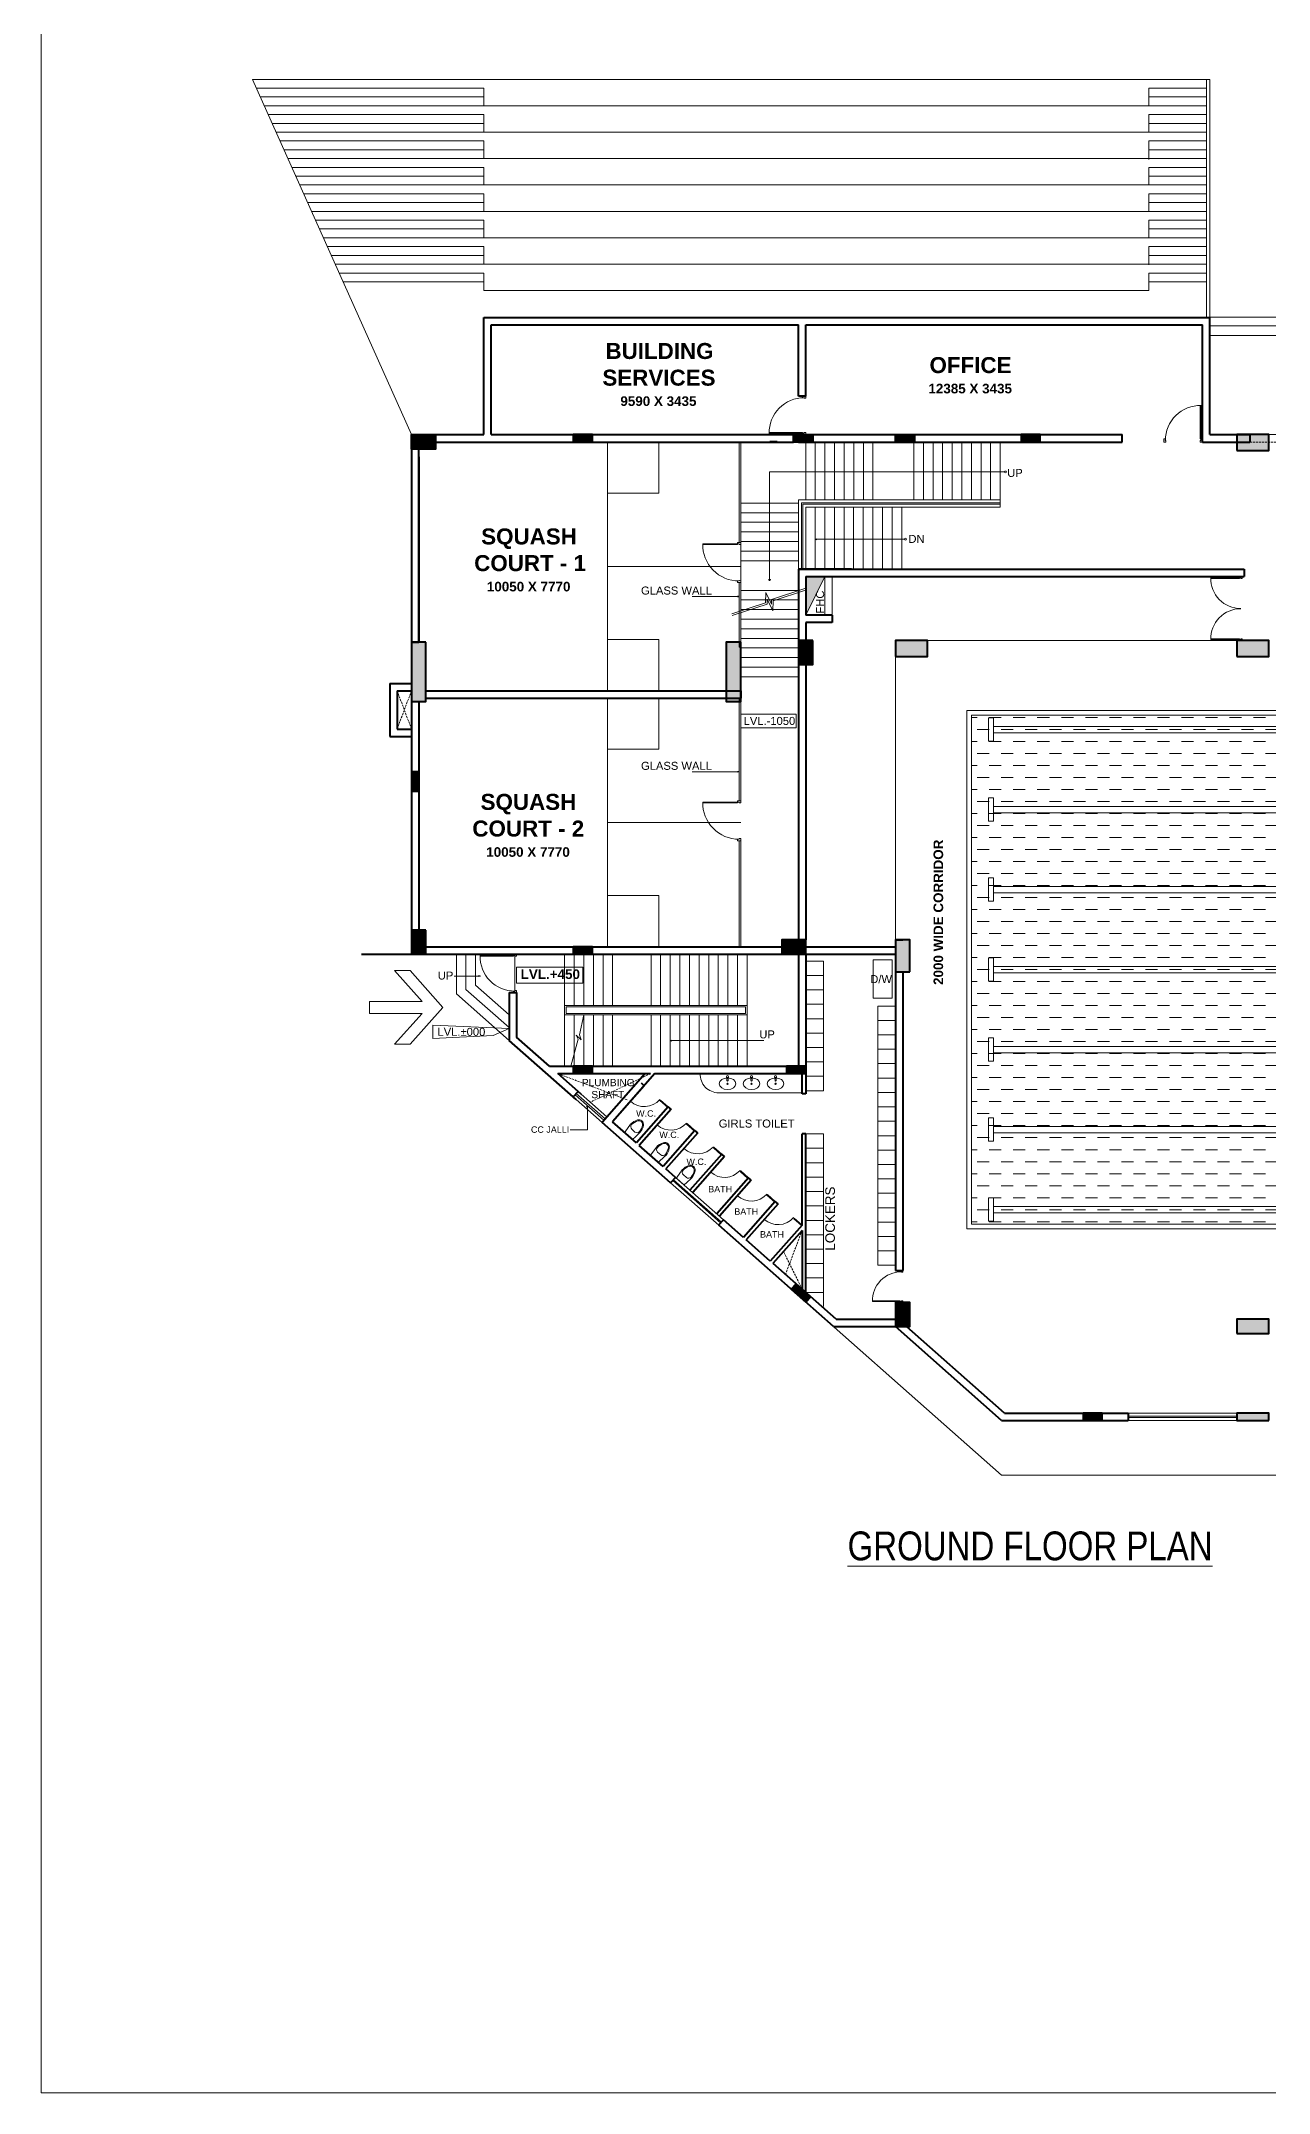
# Model space of a CAD drawing. Header units: inches. Extents: x 3031157 to 3117753, y 705284 to 945006.
# Drawn here: x 3031157 to 3069501, y 705284 to 769387 of the extents above; entities that cross this region are included whole.
import ezdxf

# ---------------------------------------------------------------- set-up
doc = ezdxf.new("R2010")
doc.units = ezdxf.units.IN
doc.header["$LTSCALE"] = 250
doc.header["$MEASUREMENT"] = 0
doc.linetypes.add('HIDDEN', pattern=[0.375, 0.25, -0.125])
doc.layers.get('0').update_dxf_attribs({"lineweight": 13})
for name, color, linetype, lineweight in [('col', 6, 'Continuous', 40), ('door', 3, 'Continuous', 15), ('ele', 2, 'Continuous', 20), ('fixtures', 171, 'Continuous', 15), ('hatch', 8, 'Continuous', 5), ('hidden', 116, 'HIDDEN', 13), ('Stairs', 2, 'Continuous', 18), ('text', 190, 'Continuous', 20), ('wall', 1, 'Continuous', 40), ('win', 4, 'Continuous', 18)]:
    doc.layers.add(name, color=color, linetype=linetype, lineweight=lineweight)
doc.styles.get("Standard").update_dxf_attribs({"font": 'swissc.ttf', "height": 100})
doc.dimstyles.get("Standard").update_dxf_attribs({"dimtxt": 100, "dimasz": 50, "dimexe": 50, "dimexo": 50, "dimgap": 1, "dimtad": 0, "dimdec": 0, "dimzin": 4, "dimdsep": 46, "dimtxsty": 'Standard', "dimblk1": 'ARCHTICK', "dimblk2": 'ARCHTICK', "dimsah": 1, "dimcen": 0, "dimdle": 50, "dimclrd": 45, "dimclre": 45, "dimclrt": 256, "dimadec": 0, "dimazin": 0, "dimtfac": 4, "dimtdec": 0, "dimtofl": 0, "dimtmove": 2, "dimatfit": 0, "dimldrblk": 'OPEN30', "dimfxl": 1.5, "dimtolj": 1, "dimtzin": 0, "dimlwd": 18, "dimlwe": 18, "dimarcsym": 0})

# ---------------------------------------------------------------- blocks, each defined once
blk = doc.blocks.new('esr')
at = {"layer": 'door', "color": 5, "lineweight": 18, "ltscale": 0.1}
for p, q in [((3230921, 1727251), (3230914, 1727206)), ((3230914, 1727206), (3230959, 1727200)), ((3230921, 1727251), (3231016, 1727237)), ((3230959, 1727200), (3230956, 1727181)), ((3231007, 1727173), (3230956, 1727181)), ((3231016, 1727237), (3231007, 1727173)), ((3230749, 1726108), (3229720, 1726260)), ((3230753, 1726129), (3229722, 1726280)), ((3230746, 1726063), (3230753, 1726108)), ((3230746, 1726063), (3230842, 1726049)), ((3230756, 1726127), (3230753, 1726108)), ((3230753, 1726108), (3230797, 1726101)), ((3230797, 1726101), (3230800, 1726120)), ((3230851, 1726113), (3230800, 1726120)), ((3230842, 1726049), (3230851, 1726113))]:
    blk.add_line(p, q, dxfattribs=at)
at = {"layer": 'door', "lineweight": 18, "ltscale": 0.1}
blk.add_arc((3230800, 1726122, 0), 1089, 81.63642, 172.95875, dxfattribs=at)
blk = doc.blocks.new('_ArchTick')
at = {"color": 0, "linetype": 'ByBlock', "const_width": 0.15}
blk.add_lwpolyline([(-0.5, -0.5), (0.5, 0.5)], dxfattribs=at)
blk = doc.blocks.new('_Open30')
at = {"color": 0, "linetype": 'ByBlock', "lineweight": -2}
for p, q in [((-1, 0.3), (0, 0)), ((0, 0), (-1, -0.3)), ((0, 0), (-1, 0))]:
    blk.add_line(p, q, dxfattribs=at)
blk = doc.blocks.new('A$C483A0430')
at = {"layer": 'door', "color": 5, "lineweight": 18, "ltscale": 0.1, "extrusion": (-4.68159e-09, 1.97941e-08, 1)}
for p, q in [((50, 277, -10), (281, 912, -10)), ((62, 272, -10), (294, 907, -10)), ((21, 285, -10), (0, 226, -10)), ((0, 226, -10), (39, 212, -10)), ((21, 285, -10), (49, 275, -10)), ((49, 275, -10), (39, 247, -10)), ((39, 247, -10), (51, 243, -10)), ((39, 212, -10), (51, 243, -10)), ((61, 270, -10), (49, 275, -10))]:
    blk.add_line(p, q, dxfattribs=at)
at = {"layer": 'door', "lineweight": 18, "ltscale": 0.1, "extrusion": (-4.68159e-09, 1.97941e-08, 1)}
blk.add_arc((51, 243, -10), 707, 339.952, 71.2744, dxfattribs=at)
blk = doc.blocks.new('WC-WH')
for points in [[(315, 195), (22, 165, 0.384412), (0, 140), (0, -140, 0.383904), (22, -165, 0.001434), (314, -195, 0.140641), (560, -125, 0.259738), (630, 0, 0.259738), (560, 125, 0.139471)], [(225, 65), (225, -65, 0.422961), (328, -165, 0.13189), (544, -100, 0.259738), (600, 0, 0.259738), (544, 100, 0.13189), (328, 165, 0.422961)]]:
    blk.add_lwpolyline(points, format="xyb", close=True)
blk.add_arc((316, -170), 25, 264.2811, 270.16002)
blk = doc.blocks.new('A$C618E22CC')
at = {"ltscale": 0.005}
for p, q in [((25, 239, -60), (129, 227, -60)), ((129, 199, -60), (25, 187, -60))]:
    blk.add_line(p, q, dxfattribs=at)
for centre, radius in [((61, 213, -60), 16.2), ((210, 213, -60), 17)]:
    blk.add_circle(centre, radius, dxfattribs=at)
at = {"ltscale": 0.005, "extrusion": (0, 0, -1)}
blk.add_arc((-26, 213, 60), 25.7, 271.3849, 88.6151, dxfattribs=at)
at = {"ltscale": 0.005}
blk.add_arc((129, 213, -60), 13.6, 270.0001, 89.9999, dxfattribs=at)
at = {"ltscale": 0.005, "extrusion": (0, 0, -1)}
blk.add_ellipse((210, 213, -60), major_axis=(0, 213), ratio=0.698357, dxfattribs=at)
blk = doc.blocks.new('A$C68EC05DD')
at = {"layer": 'fixtures'}
for p, q in [((430, 650), (0, 163)), ((917, 220), (901, 201)), ((936, 203), (920, 184))]:
    blk.add_line(p, q, dxfattribs=at)
blk.add_arc((430, 650), 650, 228.54925, 318.54925, dxfattribs=at)

msp = doc.modelspace()

# ---------------------------------------------------------------- hatches: boundary and pattern name
at = {"layer": 'hatch'}
for points in [[(3042726, 756640), (3042726, 757090), (3043476, 757090), (3043476, 756640)], [(3047776, 757090), (3047776, 756860), (3048376, 756860), (3048376, 757090)], [(3055256, 757090), (3055256, 756860), (3054656, 756860), (3054656, 757090)], [(3058436, 757090), (3058436, 756860), (3057836, 756860), (3057836, 757090)], [(3061761, 757090), (3061761, 756860), (3062361, 756860), (3062361, 757090)], [(3068501, 757090), (3068501, 756590), (3069501, 756590), (3069501, 757090)], [(3055256, 750655), (3054806, 750655), (3054806, 749905), (3055256, 749905)], [(3057836, 750655), (3057836, 750155), (3058836, 750155), (3058836, 750655)], [(3068501, 750655), (3068501, 750155), (3069501, 750155), (3069501, 750655)], [(3043176, 750605), (3042726, 750605), (3042726, 748750), (3043176, 748750)], [(3053006, 750605), (3052556, 750605), (3052561, 748750), (3053011, 748750)], [(3042956, 746555), (3042726, 746555), (3042726, 745955), (3042956, 745955)], [(3043176, 741610), (3042726, 741610), (3042726, 740860), (3043176, 740860)], [(3043176, 741610), (3042726, 741610), (3042726, 740860), (3043176, 740860)], [(3048376, 740860), (3048376, 741090), (3047776, 741090), (3047776, 740860)], [(3055036, 740860), (3055036, 741310), (3054286, 741310), (3054286, 740860)], [(3057836, 740310), (3058286, 740310), (3058286, 741310), (3057836, 741310)], [(3048376, 737130), (3048376, 737360), (3047776, 737360), (3047776, 737130)], [(3055036, 737130), (3055036, 737360), (3054436, 737360), (3054436, 737130)], [(3054739, 730558), (3054587, 730386), (3055037, 729989), (3055189, 730161)], [(3054739, 730558), (3054587, 730386), (3055037, 729989), (3055189, 730161)], [(3057836, 729225), (3058286, 729225), (3058286, 729975), (3057836, 729975)], [(3068501, 729455), (3068501, 729005), (3069501, 729005), (3069501, 729455)], [(3064296, 726295), (3064296, 726525), (3063696, 726525), (3063696, 726295)], [(3069501, 726295), (3069501, 726525), (3068501, 726525), (3068501, 726295)]]:
    msp.add_hatch(color=256, dxfattribs=at).paths.add_polyline_path(points)
h = msp.add_hatch(color=256, dxfattribs=at)
h.dxf.hatch_style = 1
h.paths.add_polyline_path([(3055636, 752655), (3055038, 752655), (3055036, 751455)])
h = msp.add_hatch(dxfattribs=at)
h.set_pattern_fill('DASH', color=256, scale=3000, style=0)
h.set_pattern_definition([(4e-14, (-4236357.17, 1914127.33), (375, 375), [375, -375])])
h.paths.add_polyline_path([(3084916, 732375), (3084916, 748275), (3060216, 748275), (3060216, 732375)])

# ---------------------------------------------------------------- linework, layer by layer
msp.add_lwpolyline([(3031157, 945006), (3117753, 945006), (3117753, 705284), (3031157, 705284)], close=True)
at = {"layer": 'col'}
for points, elevation in [([(3042726, 756640), (3042726, 757090), (3043476, 757090), (3043476, 756640)], 9440), ([(3047776, 757090), (3047776, 756860), (3048376, 756860), (3048376, 757090)], 9440), ([(3055256, 757090), (3055256, 756860), (3054656, 756860), (3054656, 757090)], 9440), ([(3058436, 757090), (3058436, 756860), (3057836, 756860), (3057836, 757090)], 9440), ([(3061761, 757090), (3061761, 756860), (3062361, 756860), (3062361, 757090)], 18880), ([(3068501, 756590), (3069501, 756590), (3069501, 757090), (3068501, 757090)], 0), ([(3055256, 750655), (3054806, 750655), (3054806, 749905), (3055256, 749905)], 9440), ([(3057836, 750155), (3058836, 750155), (3058836, 750655), (3057836, 750655)], 9440), ([(3068501, 750155), (3069501, 750155), (3069501, 750655), (3068501, 750655)], 18880), ([(3053006, 750605), (3052556, 750605), (3052556, 748750), (3053006, 748750)], -9440), ([(3042956, 746555), (3042726, 746555), (3042726, 745955), (3042956, 745955)], 9440), ([(3043176, 741610), (3042726, 741610), (3042726, 740860), (3043176, 740860)], 18880), ([(3043176, 741610), (3042726, 741610), (3042726, 740860), (3043176, 740860)], 18880), ([(3048376, 740860), (3048376, 741090), (3047776, 741090), (3047776, 740860)], 9440), ([(3055036, 740860), (3055036, 741310), (3054286, 741310), (3054286, 740860)], 9440), ([(3058286, 740310), (3058286, 741310), (3057836, 741310), (3057836, 740310)], 18880), ([(3048376, 737130), (3048376, 737360), (3047776, 737360), (3047776, 737130)], 9440), ([(3055036, 737130), (3055036, 737360), (3054436, 737360), (3054436, 737130)], 9440), ([(3054739, 730558), (3054587, 730386), (3055037, 729989), (3055189, 730161)], 18880), ([(3054739, 730558), (3054587, 730386), (3055037, 729989), (3055189, 730161)], 18880), ([(3057836, 729225), (3058286, 729225), (3058286, 729975), (3057836, 729975)], 18880), ([(3068501, 729005), (3069501, 729005), (3069501, 729455), (3068501, 729455)], 18880), ([(3064296, 726295), (3064296, 726525), (3063696, 726525), (3063696, 726295)], 9440), ([(3069501, 726295), (3069501, 726525), (3068501, 726525), (3068501, 726295)], 18880)]:
    msp.add_lwpolyline(points, close=True, dxfattribs=dict(at, elevation=elevation))
msp.add_lwpolyline([(3043176, 750605), (3042726, 750605), (3042726, 748750), (3043176, 748750)], close=True, dxfattribs=at)
at = {"layer": 'ele'}
for p, q in [((3048846, 756860), (3048846, 749090)), ((3061245, 755924), (3053906, 755924)), ((3048846, 752975), (3053006, 752975)), ((3055636, 752655), (3055036, 751455)), ((3055636, 752655), (3055636, 751455)), ((3055866, 752655), (3055866, 751455)), ((3048846, 748860), (3048846, 741090)), ((3048846, 744975), (3053006, 744975)), ((3055586, 740645), (3055036, 740645)), ((3055586, 740645), (3055586, 736595)), ((3055586, 740195), (3055036, 740195)), ((3055586, 739745), (3055036, 739745)), ((3055586, 739745), (3055036, 739745)), ((3055586, 739745), (3055586, 736595)), ((3055586, 739295), (3055036, 739295)), ((3055586, 739295), (3055036, 739295)), ((3057286, 739240), (3057286, 731140)), ((3057286, 739240), (3057836, 739240)), ((3055586, 738845), (3055036, 738845)), ((3055586, 738845), (3055036, 738845)), ((3057286, 738790), (3057836, 738790)), ((3055586, 738395), (3055036, 738395)), ((3055586, 738395), (3055036, 738395)), ((3055586, 737945), (3055036, 737945)), ((3055586, 737945), (3055036, 737945)), ((3057286, 738340), (3057836, 738340)), ((3057286, 737890), (3057836, 737890)), ((3057286, 737890), (3057836, 737890)), ((3055586, 737495), (3055036, 737495)), ((3057286, 737440), (3057836, 737440)), ((3048827, 735778), (3047928, 736573)), ((3055586, 737045), (3055036, 737045)), ((3055586, 736595), (3055036, 736595)), ((3057286, 736990), (3057836, 736990)), ((3048675, 735606), (3047776, 736401)), ((3048735, 735674), (3047836, 736468)), ((3048768, 735711), (3047868, 736505)), ((3057286, 736540), (3057836, 736540)), ((3057286, 736090), (3057836, 736090)), ((3057286, 735640), (3057836, 735640)), ((3055586, 735245), (3055036, 735245)), ((3055586, 734795), (3055036, 734795)), ((3055586, 735245), (3055586, 729853)), ((3057286, 735190), (3057836, 735190)), ((3057286, 734740), (3057836, 734740)), ((3055586, 734345), (3055036, 734345)), ((3055586, 734345), (3055036, 734345)), ((3055586, 734345), (3055586, 729853)), ((3057286, 734290), (3057836, 734290)), ((3055586, 733895), (3055036, 733895)), ((3055586, 733895), (3055036, 733895)), ((3055586, 733445), (3055036, 733445)), ((3055586, 733445), (3055036, 733445)), ((3057286, 733840), (3057836, 733840)), ((3057286, 733390), (3057836, 733390)), ((3055586, 732995), (3055036, 732995)), ((3055586, 732995), (3055036, 732995)), ((3057286, 732940), (3057836, 732940)), ((3055586, 732545), (3055036, 732545)), ((3055586, 732545), (3055036, 732545)), ((3055586, 732095), (3055036, 732095)), ((3055586, 732095), (3055036, 732095)), ((3057286, 732490), (3057836, 732490)), ((3055586, 731645), (3055036, 731645)), ((3055586, 731645), (3055036, 731645)), ((3057286, 732040), (3057836, 732040)), ((3057286, 731590), (3057836, 731590)), ((3055586, 731195), (3055036, 731195)), ((3055586, 731195), (3055036, 731195)), ((3057286, 731140), (3057836, 731140)), ((3055586, 730745), (3055036, 730745)), ((3055586, 730745), (3055036, 730745)), ((3055586, 730295), (3055036, 730295)), ((3055586, 730295), (3055036, 730295))]:
    msp.add_line(p, q, dxfattribs=at)
at = {"layer": 'ele', "extrusion": (-6.66504e-10, -1.47649e-09, 1), "elevation": 0}
for points in [[(3050446, 756860), (3048846, 756860), (3048846, 755260), (3050446, 755260)], [(3050446, 748860), (3048846, 748860), (3048846, 747260), (3050446, 747260)]]:
    msp.add_lwpolyline(points, close=True, dxfattribs=at)
at = {"layer": 'ele', "extrusion": (-6.66504e-10, 1.47649e-09, 1), "elevation": 0}
for points in [[(3050446, 749090), (3048846, 749090), (3048846, 750690), (3050446, 750690)], [(3050446, 741090), (3048846, 741090), (3048846, 742690), (3050446, 742690)]]:
    msp.add_lwpolyline(points, close=True, dxfattribs=at)
at = {"layer": 'ele', "extrusion": (1.68695e-08, -1.1209e-08, 1), "elevation": 9440}
for points in [[(3085066, 732277), (3085066, 748477), (3060066, 748477), (3060066, 732277)], [(3084916, 732427), (3084916, 748327), (3060216, 748327), (3060216, 732427)], [(3060897, 747777), (3084235, 747777), (3084235, 747977), (3060897, 747977)], [(3060897, 745277), (3084235, 745277), (3084235, 745477), (3060897, 745477)], [(3060897, 742777), (3084235, 742777), (3084235, 742977), (3060897, 742977)], [(3060897, 740277), (3084235, 740277), (3084235, 740477), (3060897, 740477)], [(3060897, 737777), (3084235, 737777), (3084235, 737977), (3060897, 737977)], [(3060897, 735277), (3084235, 735277), (3084235, 735477), (3060897, 735477)], [(3060897, 732777), (3084235, 732777), (3084235, 732977), (3060897, 732977)]]:
    msp.add_lwpolyline(points, close=True, dxfattribs=at)
at = {"layer": 'ele', "elevation": 9440}
for points in [[(3060897, 747515), (3060897, 748246), (3060747, 748246), (3060747, 747515), (3060897, 747515)], [(3060897, 745015), (3060897, 745746), (3060747, 745746), (3060747, 745015), (3060897, 745015)], [(3060897, 742515), (3060897, 743246), (3060747, 743246), (3060747, 742515), (3060897, 742515)], [(3060897, 740015), (3060897, 740746), (3060747, 740746), (3060747, 740015), (3060897, 740015)], [(3060897, 737515), (3060897, 738246), (3060747, 738246), (3060747, 737515), (3060897, 737515)], [(3060897, 735015), (3060897, 735746), (3060747, 735746), (3060747, 735015), (3060897, 735015)], [(3060897, 732515), (3060897, 733246), (3060747, 733246), (3060747, 732515), (3060897, 732515)]]:
    msp.add_lwpolyline(points, dxfattribs=at)
at = {"layer": 'ele', "extrusion": (0.000239463, -1.40774e-07, 1), "elevation": -1072}
msp.add_lwpolyline([(3042679, 738047), (3042199, 738048), (3043063, 739010), (3041410, 739011), (3041410, 739384), (3043064, 739383), (3042200, 740346), (3042680, 740346), (3043709, 739196)], close=True, dxfattribs=at)
at = {"layer": 'ele'}
for centre in [(3061275, 755924), (3058156, 753822)]:
    msp.add_circle(centre, 30, dxfattribs=at)
at = {"layer": 'fixtures'}
for p, q in [((3049300, 737363), (3049302, 737360)), ((3050725, 736069), (3050482, 736284)), ((3050742, 736088), (3050498, 736303)), ((3050630, 736188), (3050613, 736169)), ((3052310, 736530), (3054921, 736530)), ((3051561, 735331), (3051317, 735546)), ((3051578, 735350), (3051334, 735565)), ((3052397, 734593), (3052153, 734808)), ((3052413, 734612), (3052170, 734827)), ((3053233, 733855), (3052989, 734070)), ((3053249, 733874), (3053006, 734089)), ((3054085, 733135), (3053841, 733351)), ((3054068, 733117), (3053825, 733332)), ((3054904, 732379), (3054660, 732594)), ((3054921, 732397), (3054677, 732613))]:
    msp.add_line(p, q, dxfattribs=at)
msp.add_arc((3052313, 737103), 573, 177.25403, 270.31493, dxfattribs=at)
at = {"layer": 'hidden'}
for p, q in [((3068906, 756860), (3076226, 756860)), ((3042276, 747890), (3042726, 749092)), ((3042726, 747890), (3042276, 749092)), ((3047297, 737130), (3049463, 736308)), ((3050188, 737130), (3048310, 736236)), ((3054921, 732224), (3054404, 730854)), ((3054921, 730398), (3054342, 731569))]:
    msp.add_line(p, q, dxfattribs=at)
at = {"layer": 'Stairs'}
for p, q in [((3037756, 768190), (3042726, 757090)), ((3037756, 768190), (3044986, 768190)), ((3044986, 768190), (3065751, 768190)), ((3065751, 768190), (3067551, 768190)), ((3067551, 760755), (3067551, 768190)), ((3067651, 768190), (3067551, 768190)), ((3067651, 760355), (3067651, 768190)), ((3037879, 767915), (3044986, 767915)), ((3038002, 767640), (3044986, 767640)), ((3038125, 767365), (3044986, 767365)), ((3044986, 767365), (3044986, 767915)), ((3044986, 767365), (3065751, 767365)), ((3065751, 767365), (3065751, 767915)), ((3065751, 767915), (3067551, 767915)), ((3065751, 767640), (3067551, 767640)), ((3065751, 767365), (3067551, 767365)), ((3038249, 767090), (3044986, 767090)), ((3038372, 766815), (3044986, 766815)), ((3044986, 766540), (3044986, 767090)), ((3065751, 766540), (3065751, 767090)), ((3065751, 767090), (3067551, 767090)), ((3065751, 766815), (3067551, 766815)), ((3038495, 766540), (3044986, 766540)), ((3038618, 766265), (3044986, 766265)), ((3044986, 766540), (3065751, 766540)), ((3044986, 765715), (3044986, 766265)), ((3065751, 766540), (3067551, 766540)), ((3065751, 765688), (3065751, 766265)), ((3065751, 766265), (3067551, 766265)), ((3038741, 765990), (3044986, 765990)), ((3038864, 765715), (3044986, 765715)), ((3038987, 765440), (3044986, 765440)), ((3044986, 765715), (3065751, 765715)), ((3044986, 764890), (3044986, 765440)), ((3065751, 765990), (3067551, 765990)), ((3065751, 765715), (3067551, 765715)), ((3065751, 764890), (3065751, 765440)), ((3065751, 765440), (3067551, 765440)), ((3039110, 765165), (3044986, 765165)), ((3039234, 764890), (3044986, 764890)), ((3044986, 764890), (3065751, 764890)), ((3065751, 765165), (3067551, 765165)), ((3065751, 764890), (3067551, 764890)), ((3039357, 764615), (3044986, 764615)), ((3039480, 764340), (3044986, 764340)), ((3044986, 764065), (3044986, 764615)), ((3065751, 764065), (3065751, 764615)), ((3065751, 764615), (3067551, 764615)), ((3065751, 764340), (3067551, 764340)), ((3039603, 764065), (3044986, 764065)), ((3039726, 763790), (3044986, 763790)), ((3039849, 763515), (3044986, 763515)), ((3044986, 764065), (3065751, 764065)), ((3044986, 763240), (3044986, 763790)), ((3065751, 764065), (3067551, 764065)), ((3065751, 763240), (3065751, 763790)), ((3065751, 763790), (3067551, 763790)), ((3065751, 763515), (3067551, 763515)), ((3039972, 763240), (3044986, 763240)), ((3040095, 762965), (3044986, 762965)), ((3044986, 763240), (3065751, 763240)), ((3044986, 762415), (3044986, 762965)), ((3065751, 763240), (3067551, 763240)), ((3065751, 762392), (3065751, 762965)), ((3065751, 762965), (3067551, 762965)), ((3040219, 762690), (3044986, 762690)), ((3040342, 762415), (3044986, 762415)), ((3044986, 762415), (3065751, 762415)), ((3065751, 762690), (3067551, 762690)), ((3065751, 762415), (3067551, 762415)), ((3040465, 762140), (3044986, 762140)), ((3040588, 761865), (3044986, 761865)), ((3044986, 761590), (3044986, 762140)), ((3044986, 761590), (3065751, 761590)), ((3065751, 761590), (3065751, 762140)), ((3065751, 762140), (3067551, 762140)), ((3065751, 761865), (3067551, 761865)), ((3067651, 760765), (3076231, 760765)), ((3067651, 760490), (3076231, 760490)), ((3067651, 760190), (3077481, 760190)), ((3055036, 756860), (3055036, 755058)), ((3055336, 756860), (3055336, 755058)), ((3055636, 756860), (3055636, 755058)), ((3055936, 756860), (3055936, 755058)), ((3056236, 756860), (3056236, 755058)), ((3056536, 756860), (3056536, 755058)), ((3056836, 756860), (3056836, 755058)), ((3057136, 756860), (3057136, 755058)), ((3058411, 756860), (3058411, 755058)), ((3058711, 756860), (3058711, 755058)), ((3059012, 756860), (3059011, 755058)), ((3059311, 756860), (3059311, 755058)), ((3059611, 756860), (3059611, 755058)), ((3059911, 756860), (3059911, 755058)), ((3060211, 756860), (3060211, 755058)), ((3060511, 756860), (3060511, 755058)), ((3060811, 756860), (3060811, 755058)), ((3061111, 756860), (3061111, 755058)), ((3054806, 754952), (3053006, 754952)), ((3054806, 754652), (3053006, 754652)), ((3055332, 754828), (3055332, 752885)), ((3055632, 754828), (3055632, 752885)), ((3055932, 754828), (3055932, 752885)), ((3056232, 754828), (3056232, 752885)), ((3056532, 754828), (3056532, 752885)), ((3056832, 754828), (3056832, 752885)), ((3057132, 754828), (3057132, 752885)), ((3057432, 754828), (3057432, 752885)), ((3057732, 754828), (3057732, 752885)), ((3058032, 754828), (3058032, 752885)), ((3054806, 754352), (3053006, 754352)), ((3054806, 754052), (3053006, 754052)), ((3054806, 753752), (3053006, 753752)), ((3054806, 753452), (3053006, 753452)), ((3054806, 753152), (3053006, 753152)), ((3054806, 752225), (3053006, 752225)), ((3054806, 751925), (3053006, 751925)), ((3054806, 751625), (3053006, 751625)), ((3054806, 751325), (3053006, 751325)), ((3054806, 751025), (3053006, 751025)), ((3054806, 750725), (3053006, 750725)), ((3053006, 750450), (3052956, 750450)), ((3054806, 750425), (3053006, 750425)), ((3054806, 750125), (3053006, 750125)), ((3054806, 749825), (3053006, 749825)), ((3054806, 749525), (3053006, 749525)), ((3044126, 740860), (3044126, 739624)), ((3044426, 740860), (3044426, 739759)), ((3044726, 740860), (3044726, 739895)), ((3045955, 739724), (3045955, 740796)), ((3047506, 739260), (3047506, 740860)), ((3047806, 739260), (3047806, 740860)), ((3048106, 739260), (3048106, 740860)), ((3048406, 739260), (3048406, 740860)), ((3048706, 739260), (3048706, 740860)), ((3049006, 739260), (3049006, 740860)), ((3050206, 739260), (3050206, 740860)), ((3050506, 739260), (3050506, 740860)), ((3050806, 739260), (3050806, 740860)), ((3051106, 739260), (3051106, 740860)), ((3051406, 739260), (3051406, 740860)), ((3051706, 739260), (3051706, 740860)), ((3052006, 739260), (3052006, 740860)), ((3052306, 739260), (3052306, 740860)), ((3052606, 739260), (3052606, 740860)), ((3052906, 739260), (3052906, 740860)), ((3053206, 739260), (3053206, 740860)), ((3044426, 739759), (3045776, 738567)), ((3044726, 739895), (3045776, 738967)), ((3044126, 739624), (3045776, 738167)), ((3047506, 739260), (3053206, 739260)), ((3047506, 738960), (3047506, 739260)), ((3053206, 738960), (3053206, 739260)), ((3047506, 738960), (3053206, 738960)), ((3047506, 738960), (3047506, 737360)), ((3047806, 738960), (3047806, 737360)), ((3048106, 738960), (3048106, 737360)), ((3048406, 738960), (3048406, 737360)), ((3048706, 738960), (3048706, 737360)), ((3049006, 738960), (3049006, 737360)), ((3050206, 738960), (3050206, 737360)), ((3050506, 738960), (3050506, 737360)), ((3050806, 738960), (3050806, 737360)), ((3051106, 738960), (3051106, 737360)), ((3051406, 738960), (3051406, 737360)), ((3051706, 738960), (3051706, 737360)), ((3052006, 738960), (3052006, 737360)), ((3052306, 738960), (3052306, 737360)), ((3052606, 738960), (3052606, 737360)), ((3052906, 738960), (3052906, 737360)), ((3053206, 738960), (3053206, 737360)), ((3061151, 724589), (3055924, 729205)), ((3061151, 724589), (3072760, 724589))]:
    msp.add_line(p, q, dxfattribs=at)
for points in [[(3055012, 752283), (3053966, 751937), (3053964, 751796), (3053787, 752160), (3053779, 751836), (3052729, 751491)], [(3055027, 752236), (3054015, 751901), (3054012, 751584), (3053832, 751954), (3053828, 751799), (3052744, 751444)]]:
    msp.add_lwpolyline(points, dxfattribs=at)
msp.add_lwpolyline([(3047556, 739010), (3053156, 739010), (3053156, 739210), (3047556, 739210)], close=True, dxfattribs=at)
at = {"layer": 'text'}
for points in [[(3053012, 748353), (3054739, 748353), (3054739, 747935), (3053012, 747935)], [(3046003, 740453), (3048076, 740453), (3048076, 739950), (3046003, 739950)], [(3057138, 739487), (3057738, 739487), (3057738, 740687), (3057138, 740687)], [(3043393, 738640), (3045776, 738540), (3045278, 738322), (3043393, 738221)]]:
    msp.add_lwpolyline(points, close=True, dxfattribs=at)
msp.add_lwpolyline([(3047699, 737360), (3047926, 738206), (3047866, 738326), (3048028, 738185), (3047971, 738341), (3048106, 738960)], dxfattribs=at)
at = {"layer": 'wall'}
for p, q in [((3044986, 760755), (3067651, 760755)), ((3044986, 757090), (3044986, 760755)), ((3045216, 760525), (3054806, 760525)), ((3045216, 757090), (3045216, 760525)), ((3054806, 758290), (3054806, 760525)), ((3055036, 760525), (3067421, 760525)), ((3055036, 758290), (3055036, 760525)), ((3067421, 756860), (3067421, 760525)), ((3067651, 757090), (3067651, 760755)), ((3055037, 758290), (3054806, 758290)), ((3043176, 757090), (3044986, 757090)), ((3045216, 757090), (3054656, 757090)), ((3055036, 757090), (3055296, 757090)), ((3055296, 757090), (3064921, 757090)), ((3064921, 756860), (3064921, 757090)), ((3067651, 757090), (3068906, 757090)), ((3068906, 757090), (3068906, 756860)), ((3042726, 756640), (3042726, 741610)), ((3043176, 756860), (3054656, 756860)), ((3054140, 756862), (3053910, 756862)), ((3054806, 756860), (3064921, 756860)), ((3067421, 756860), (3068906, 756860)), ((3042956, 756392), (3042956, 750605)), ((3054806, 752885), (3054806, 750655)), ((3054806, 752885), (3068723, 752885)), ((3056466, 752885), (3054806, 752885)), ((3055036, 752655), (3055036, 751455)), ((3055036, 752655), (3068723, 752655)), ((3068723, 752885), (3068723, 752655)), ((3055866, 751455), (3055036, 751455)), ((3055866, 751455), (3055866, 751225)), ((3055036, 751225), (3055036, 750633)), ((3055866, 751225), (3055036, 751225)), ((3054806, 750155), (3054806, 741310)), ((3055036, 750155), (3055036, 741310)), ((3042046, 749320), (3042046, 747660)), ((3042046, 749320), (3042726, 749320)), ((3042276, 749090), (3042276, 747890)), ((3042276, 749090), (3042726, 749090)), ((3042956, 748750), (3042956, 741610)), ((3043176, 749090), (3053006, 749090)), ((3043176, 748860), (3053006, 748860)), ((3053006, 749090), (3053006, 748860)), ((3042046, 747660), (3042726, 747660)), ((3042276, 747890), (3042726, 747890)), ((3042726, 741610), (3042956, 741610)), ((3042726, 741610), (3042956, 741610)), ((3043176, 741090), (3054286, 741090)), ((3043176, 741090), (3054286, 741090)), ((3054806, 741090), (3054806, 737360)), ((3054806, 741090), (3057836, 741090)), ((3055256, 741090), (3056836, 741090)), ((3057836, 741310), (3058066, 741310)), ((3041169, 740860), (3054286, 740860)), ((3043176, 740860), (3054286, 740860)), ((3054806, 740860), (3054806, 738160)), ((3055036, 740860), (3055036, 738160)), ((3055036, 740860), (3056836, 740860)), ((3055036, 740860), (3055036, 736493)), ((3055036, 740860), (3057836, 740860)), ((3057836, 740310), (3057836, 730975)), ((3057836, 740310), (3058066, 740310)), ((3058066, 740310), (3058066, 730975)), ((3045776, 739660), (3045776, 738167)), ((3045776, 739660), (3046006, 739660)), ((3046006, 739660), (3046006, 738270)), ((3047870, 736318), (3045776, 738167)), ((3047037, 737360), (3046006, 738270)), ((3047037, 737360), (3054806, 737360)), ((3047297, 737130), (3050188, 737130)), ((3048022, 736490), (3047297, 737130)), ((3047776, 736400), (3047928, 736573)), ((3050021, 737130), (3048675, 735606)), ((3050328, 737130), (3049000, 735626)), ((3049993, 736751), (3049000, 735626)), ((3049993, 736751), (3049907, 736827)), ((3049993, 736751), (3049907, 736827)), ((3050328, 737130), (3054921, 737130)), ((3054921, 736493), (3054921, 737130)), ((3050743, 736089), (3049750, 734964)), ((3050829, 736013), (3049836, 734888)), ((3050829, 736013), (3050743, 736089)), ((3050829, 736013), (3050743, 736089)), ((3055036, 736493), (3054921, 736493)), ((3050818, 733714), (3048675, 735606)), ((3049750, 734964), (3049000, 735626)), ((3051578, 735351), (3050585, 734226)), ((3051665, 735274), (3050672, 734150)), ((3051665, 735274), (3051578, 735351)), ((3051665, 735274), (3051578, 735351)), ((3050585, 734226), (3049836, 734888)), ((3055036, 735245), (3054921, 735245)), ((3054921, 732398), (3054921, 735245)), ((3055036, 735245), (3054921, 735245)), ((3054921, 732398), (3054921, 735245)), ((3055036, 730295), (3055036, 735245)), ((3055036, 730295), (3055036, 735245)), ((3050971, 733886), (3050672, 734150)), ((3052414, 734613), (3051421, 733488)), ((3052500, 734536), (3051507, 733412)), ((3052500, 734536), (3052414, 734613)), ((3052500, 734536), (3052414, 734613)), ((3050971, 733886), (3050818, 733714)), ((3053250, 733874), (3052257, 732750)), ((3053336, 733798), (3052343, 732674)), ((3053336, 733798), (3053250, 733874)), ((3053336, 733798), (3053250, 733874)), ((3054086, 733136), (3053093, 732012)), ((3054172, 733060), (3053179, 731936)), ((3054172, 733060), (3054086, 733136)), ((3054172, 733060), (3054086, 733136)), ((3052470, 732562), (3052317, 732389)), ((3055901, 729225), (3052318, 732390)), ((3053093, 732012), (3052470, 732562)), ((3054921, 732398), (3053928, 731274)), ((3054921, 732224), (3054014, 731197)), ((3054921, 732224), (3054921, 730397)), ((3054921, 732224), (3054921, 730397)), ((3053928, 731274), (3053179, 731936)), ((3055988, 729455), (3054015, 731198)), ((3057836, 730975), (3058066, 730975)), ((3055901, 729225), (3057836, 729225)), ((3055988, 729455), (3057923, 729455)), ((3061154, 726295), (3057836, 729225)), ((3061241, 726525), (3057923, 729455)), ((3061154, 726295), (3065101, 726295)), ((3061241, 726525), (3065101, 726525)), ((3065101, 726525), (3065101, 726295))]:
    msp.add_line(p, q, dxfattribs=at)
msp.add_lwpolyline([(3042956, 756640), (3042726, 756640), (3042726, 750605), (3042956, 750605), (3042956, 756640)], close=True, dxfattribs=at)
at = {"layer": 'win'}
for p, q in [((3069451, 757090), (3070566, 757090)), ((3052956, 756860), (3052956, 753722)), ((3053006, 756860), (3053006, 750450)), ((3054806, 755058), (3054806, 752885)), ((3054806, 755058), (3061106, 755058)), ((3054901, 754963), (3054901, 752885)), ((3061106, 754963), (3054901, 754963)), ((3054941, 754923), (3054941, 752885)), ((3061106, 754923), (3054941, 754923)), ((3055036, 754828), (3055036, 752885)), ((3055036, 754828), (3061106, 754828)), ((3061106, 755058), (3061106, 754828)), ((3053006, 753722), (3052956, 753722)), ((3052956, 752472), (3052956, 750450)), ((3053006, 752472), (3052956, 752472)), ((3055036, 750655), (3054806, 750655)), ((3057836, 750655), (3057836, 741310)), ((3057836, 750655), (3068501, 750655)), ((3052956, 745653), (3052956, 748860)), ((3053006, 745653), (3053006, 748860)), ((3053006, 745653), (3052956, 745653)), ((3052956, 744403), (3052956, 741090)), ((3053006, 744403), (3052956, 744403)), ((3053006, 744403), (3053006, 741090)), ((3052318, 732390), (3050818, 733714)), ((3050881, 733785), (3052380, 732461)), ((3050907, 733815), (3052407, 732491)), ((3052470, 732562), (3050971, 733886)), ((3068501, 726525), (3065101, 726525)), ((3068501, 726430), (3065101, 726430)), ((3065101, 726390), (3068501, 726390)), ((3065101, 726295), (3068501, 726295))]:
    msp.add_line(p, q, dxfattribs=at)

# ---------------------------------------------------------------- block references
at = {"rotation": 0.0026423170208201}
for p in [(3049562, 736100), (3050398, 735362), (3051234, 734624), (3052069, 733886), (3052905, 733147), (3053741, 732409)]:
    msp.add_blockref('A$C68EC05DD', p, dxfattribs=at)
at = {"layer": 'door', "extrusion": (1.14198e-08, 1.6736e-08, -1), "xscale": -1, "zscale": -0.9999999612348192, "rotation": 351.6365595297787}
msp.add_blockref('esr', (-109611, -1420535, 0), dxfattribs=at)
at = {"layer": 'door', "extrusion": (-1.6736e-08, -1.14198e-08, -1), "zscale": -0.9999999612348194, "rotation": 278.3634404702214}
msp.add_blockref('esr', (-5245046, 3702286, 0), dxfattribs=at)
at = {"layer": 'door', "extrusion": (1.14198e-08, -1.6736e-08, -1), "xscale": 1.041666471269755, "yscale": 1.041666471269755, "zscale": -1.041666471269754, "rotation": 188.3634404702213}
for p in [(15145, 3022081, 0), (15145, 3014012, 0)]:
    msp.add_blockref('esr', p, dxfattribs=at)
at = {"layer": 'door', "yscale": 1.333306434444089, "zscale": 1.333306434444089}
for p, xscale, rotation in [((3068952, 752552), -1.333306434444089, 69.95188377516001), ((3068952, 750758), 1.333306434444089, 110.04811622484)]:
    msp.add_blockref('A$C483A0430', p, dxfattribs=dict(at, xscale=xscale, rotation=rotation))
at = {"layer": 'door', "extrusion": (1.14198e-08, -1.6736e-08, -1), "zscale": -0.9999999612348184, "rotation": 188.3634404702213}
msp.add_blockref('esr', (-100580, 2918485, 0), dxfattribs=at)
at = {"layer": 'door', "extrusion": (1.14198e-08, 1.6736e-08, -1), "xscale": -0.8333333330881414, "yscale": 0.8333333330881412, "zscale": -0.8333333007838222, "rotation": 351.6365595297786}
msp.add_blockref('esr', (-603545, -1084712, 0), dxfattribs=at)
at = {"layer": 'fixtures', "extrusion": (0.000416143, -0.000487145, -1), "xscale": 1.209999999998413, "yscale": 1.209999999998413, "zscale": -1.209999999998413, "rotation": 269.9999883672382}
for p in [(-3052851, 737068, 911), (-3053601, 737068, 912), (-3054351, 737068, 912)]:
    msp.add_blockref('A$C618E22CC', p, dxfattribs=at)
at = {"layer": 'fixtures', "rotation": 48.54924997437465}
for p in [(3049506, 735179), (3050312, 734468), (3051116, 733758)]:
    msp.add_blockref('WC-WH', p, dxfattribs=at)

# ---------------------------------------------------------------- texts
at = {"layer": 'text', "attachment_point": 1}
for s, width, insert, char_height in [('\\pi938.12;{\\fArial|b1|i0|c0|p34;\\H2x;BUILDING \\P\\pi842.79;SERVICES\\P\\pi1403.8;\\H0.6x;9590 X 3435}', 5158.64, (3047844, 759954), 250), ('\\pi404.81;{\\fArial|b1|i0|c0|p34;\\H2x;OFFICE\\P\\pi370.6;\\H0.6x;12385 X 3435}', 3305.53, (3058496, 759513), 250), ('\\pi1431.5;{\\fArial|b0|i0|c0|p34;UP}', 3305.53, (3059896, 756019), 250), ('\\pi684.82;{\\fArial|b1|i0|c0|p34;\\H2x;SQUASH \\P\\pi466.71;COURT - 1\\fArial|b0|i0|c0|p34;\\H0.5x;\\P\\pi861.46;\\fArial|b1|i0|c0|p34;\\H1.2x;10050 X 7770}', 4279.26, (3044217, 754160), 250), ('\\pi1428.3;{\\fArial|b0|i0|c0|p34;DN}', 3305.53, (3056814, 753959), 250), ('\\pi561.87;{\\fArial|b0|i0|c0|p34;GLASS WALL}', 3305.53, (3049331, 752345), 250), ('\\pi868.06;{\\fArial|b0|i0|c0|p34;LVL.-1050}', 3305.53, (3052229, 748272), 250), ('\\pi561.87;{\\fArial|b0|i0|c0|p34;GLASS WALL}', 3305.53, (3049331, 746869), 250), ('\\pi837.84;{\\fArial|b1|i0|c0|p34;\\H2x;SQUASH \\P\\pi580.5;COURT - 2\\fArial|b0|i0|c0|p34;\\H0.5x;\\P\\pi1014.5;\\fArial|b1|i0|c0|p34;\\H1.2x;10050 X 7770}', 4585.29, (3044045, 745868), 250), ('\\pi753.17;{\\fArial|b1|i0|c0|p34;LVL.+450}', 3305.53, (3045381, 740385), 300), ('\\pi1431.5;{\\fArial|b0|i0|c0|p34;UP}', 3305.53, (3042115, 740318), 250), ('\\pi1431.5;{\\fArial|b0|i0|c0|p34;UP}', 3305.53, (3042115, 740318), 250), ('\\pi1328.8;{\\fArial|b0|i0|c0|p34;D/W}', 3305.53, (3055723, 740206), 250), ('\\pi927.49;{\\fArial|b0|i0|c0|p34;LVL.±000}', 3305.53, (3042610, 738559), 250), ('\\pi1431.5;{\\fArial|b0|i0|c0|p34;UP}', 3305.53, (3052155, 738479), 250), ('\\pi434.36;{\\fArial|b0|i0|c0|p34;PLUMBING \\P\\pi728.35;SHAFT}', 2466.58, (3047614, 736961), 225), ('\\pi1356.2;{\\fArial|b0|i0|c0|p34;W.C.}', 3305.53, (3048385, 735982), 200), ('\\pi1028.7;{\\fArial|b0|i0|c0|p34; CC JALLI}', 3305.53, (3045349, 735480), 200), ('\\pi1356.2;{\\fArial|b0|i0|c0|p34;W.C.}', 3305.53, (3049109, 735317), 200), ('\\pi481.72;{\\fArial|b0|i0|c0|p34;GIRLS TOILET}', 3305.53, (3051837, 735694), 250), ('\\pi1356.2;{\\fArial|b0|i0|c0|p34;W.C.}', 3305.53, (3049956, 734476), 200), ('\\pi1301.7;{\\fArial|b0|i0|c0|p34;BATH}', 3305.53, (3050690, 733621), 200), ('\\pi1301.7;{\\fArial|b0|i0|c0|p34;BATH}', 3305.53, (3050690, 733621), 200), ('\\pi1301.7;{\\fArial|b0|i0|c0|p34;BATH}', 3305.53, (3051504, 732918), 200), ('\\pi1301.7;{\\fArial|b0|i0|c0|p34;BATH}', 3305.53, (3052309, 732207), 200)]:
    msp.add_mtext_dynamic_manual_height_columns(s, width=width, gutter_width=1, heights=[0], dxfattribs=dict(at, insert=insert, char_height=char_height))
at = {"layer": 'text', "attachment_point": 1, "rotation": 90}
for s, width, insert, char_height in [('\\pi1315.1;{\\fArial|b0|i0|c0|p34;FHC}', 3305.53, (3055360, 750186), 250), ('\\pi1738.3;{\\fArial|b1|i0|c0|p34;2000 WIDE CORRIDOR}', 8005.04, (3059027, 738160), 300), ('\\pi677.56;{\\fArial|b0|i0|c0|p34;\\H1.5x;LOCKERS}', 3305.53, (3055647, 730920), 200)]:
    msp.add_mtext_dynamic_manual_height_columns(s, width=width, gutter_width=1, heights=[0], dxfattribs=dict(at, insert=insert, char_height=char_height))
at = {"layer": 'text', "extrusion": (1.96094e-08, -1.14221e-08, 1), "insert": (3053605, 722824), "char_height": 900, "width": 15865.32, "attachment_point": 1, "text_direction": (1, 0, 0)}
msp.add_mtext('\\pi2738.1;{\\LGROUND FLOOR PLAN}', dxfattribs=at)

# ---------------------------------------------------------------- leaders
at = {"layer": 'text'}
for points in [[(3053906, 752528, 18880), (3053906, 755924, 18880)], [(3055336, 753822, 18880), (3058126, 753822, 18880)], [(3052956, 752032, 9440), (3051488, 752032, 9440)], [(3052956, 746556, 9440), (3051488, 746556, 9440)], [(3044872, 740176, 18880), (3044054, 740176, 18880)], [(3044872, 740176, 18880), (3044054, 740176, 18880)], [(3050806, 738160, 9440), (3053729, 738160, 9440)], [(3048217, 736131, 9440), (3048217, 735371, 9440), (3047679, 735371, 9440)]]:
    msp.add_leader(points, dimstyle='Standard', dxfattribs=at)

doc.saveas('drawing.dxf')
